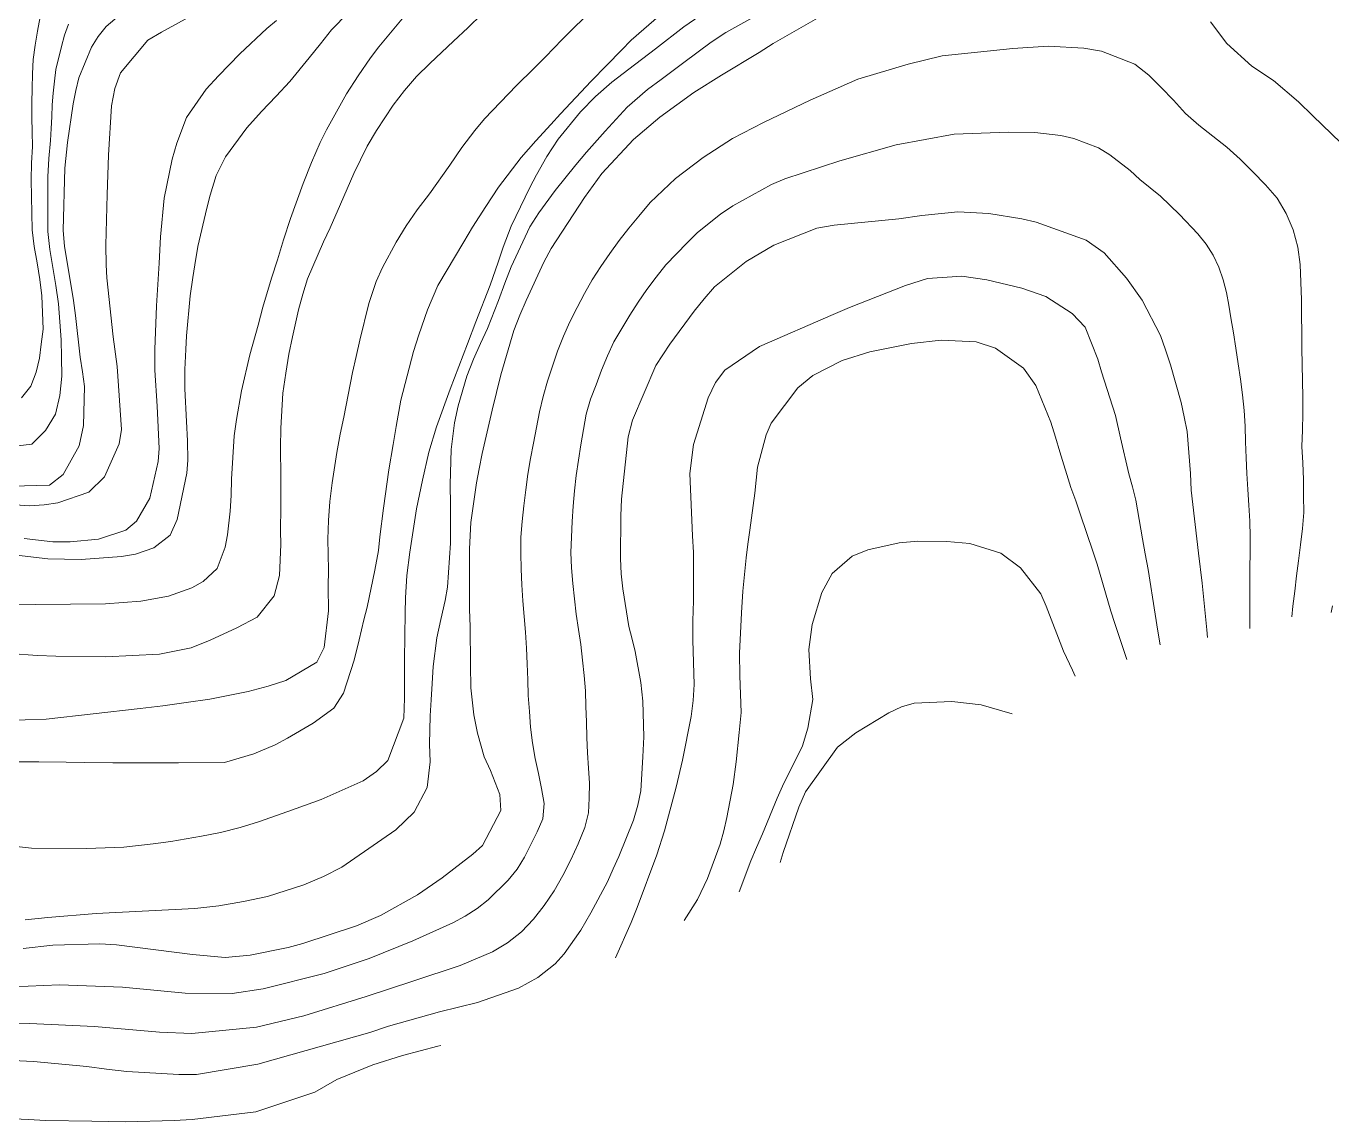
# Model space of a CAD drawing. Header units: inches. Extents: x 115425 to 116786, y 150085 to 152399.
# Drawn here: x 115667.6 to 115751.3, y 152224.7 to 152294.9 of the extents above; entities that cross this region are included whole.
import ezdxf

# ---------------------------------------------------------------- set-up
doc = ezdxf.new("R2010")
doc.units = ezdxf.units.IN
doc.header["$MEASUREMENT"] = 0
doc.layers.add('Contour', color=7, linetype='Continuous', lineweight=0, true_color=0xbed2ff)

msp = doc.modelspace()

# ---------------------------------------------------------------- linework, layer by layer
at = {"layer": 'Contour'}
for points in [[(115663.688, 152261.406), (115668.984, 152260.793), (115671.116, 152260.739), (115673.718, 152260.934), (115674.597, 152261.088), (115675.789, 152261.492), (115676.827, 152262.303), (115677.285, 152263.305), (115677.89, 152266.266), (115677.956, 152267.112), (115677.944, 152268.35), (115677.885, 152269.589), (115677.767, 152271.674), (115677.771, 152272.928), (115677.822, 152274.198), (115677.872, 152275.075), (115678.116, 152277.645), (115678.277, 152278.821), (115678.405, 152279.62), (115678.612, 152280.81), (115679.185, 152283.269), (115679.391, 152284.1), (115679.772, 152285.352), (115680.371, 152286.557), (115681.741, 152288.403), (115682.685, 152289.45), (115683.629, 152290.434), (115684.494, 152291.372), (115685.738, 152292.904), (115686.462, 152293.795), (115687.17, 152294.686), (115689.294, 152296.874)], [(115664.812, 152242.576), (115667.946, 152242.237), (115671.473, 152242.225), (115673.856, 152242.311), (115675.738, 152242.509), (115676.867, 152242.662), (115678.827, 152243), (115680.051, 152243.247), (115681.306, 152243.572), (115682.498, 152243.928), (115684.366, 152244.596), (115686.516, 152245.357), (115689.201, 152246.555), (115690.049, 152247.148), (115690.773, 152247.867), (115691.8, 152250.575), (115691.852, 152251.861), (115691.839, 152252.801), (115691.844, 152254.322), (115691.885, 152257.331), (115691.904, 152258.287), (115692.003, 152259.714), (115692.196, 152261.218), (115692.629, 152263.991), (115692.995, 152265.824), (115693.409, 152267.625), (115693.9, 152269.238), (115694.786, 152271.665), (115695.339, 152273.105), (115695.893, 152274.561), (115696.415, 152275.97), (115697.332, 152278.334), (115697.854, 152279.79), (115698.171, 152280.761), (115698.677, 152282.108), (115699.892, 152284.596), (115700.318, 152285.394), (115700.964, 152286.568), (115701.689, 152287.694), (115703.122, 152289.445), (115704.097, 152290.429), (115705.134, 152291.335), (115706.234, 152292.162), (115707.947, 152293.473), (115709.755, 152294.878), (115712.206, 152296.563)], [(115665.157, 152264.37), (115667.799, 152264.176), (115668.757, 152264.24), (115669.637, 152264.367), (115671.62, 152265.067), (115672.629, 152266.05), (115673.552, 152268.159), (115673.7, 152269.067), (115673.426, 152273.112), (115673.184, 152275.021), (115672.778, 152278.786), (115672.721, 152279.628), (115672.71, 152280.886), (115672.796, 152284.142), (115672.829, 152285.398), (115672.879, 152286.654), (115673.078, 152289.827), (115673.284, 152290.928), (115673.638, 152291.928), (115675.393, 152294.024), (115676.266, 152294.55), (115679.975, 152296.577)], [(115708.333, 152295.709), (115706.384, 152294.023), (115705.755, 152293.398), (115704.811, 152292.429), (115703.82, 152291.398), (115701.854, 152289.304), (115701.224, 152288.616), (115700.265, 152287.569), (115699.336, 152286.506), (115697.872, 152284.599), (115697.053, 152283.363), (115696.218, 152282.033), (115695.65, 152281.11), (115693.995, 152278.294), (115693.331, 152276.744), (115692.778, 152275.147), (115692.429, 152274.083), (115691.619, 152270.95), (115691.316, 152269.258), (115691.124, 152268.114), (115690.852, 152266.485), (115690.499, 152264.025), (115690.274, 152262.192), (115690.177, 152261.314), (115689.953, 152260.061), (115689.459, 152257.68), (115689.253, 152256.866), (115688.935, 152255.597), (115688.617, 152254.281), (115687.936, 152252.167), (115687.321, 152251.213), (115685.986, 152250.246), (115684.352, 152249.295), (115683.567, 152248.858), (115682.202, 152248.283), (115680.319, 152247.725), (115677.356, 152247.703), (115675.961, 152247.708), (115673.155, 152247.717), (115671.352, 152247.723), (115670.161, 152247.759), (115668.405, 152247.78), (115664.988, 152247.776)], [(115665.96, 152257.843), (115672.685, 152257.899), (115674.942, 152258.064), (115676.73, 152258.387), (115678.221, 152258.915), (115678.944, 152259.321), (115679.84, 152260.164), (115680.362, 152261.526), (115680.506, 152262.325), (115680.683, 152263.845), (115680.733, 152264.848), (115680.753, 152265.883), (115680.934, 152268.672), (115681.079, 152269.722), (115681.398, 152271.555), (115681.939, 152273.858), (115682.463, 152275.753), (115682.764, 152276.912), (115683.319, 152278.775), (115683.699, 152279.95), (115684.095, 152281.234), (115684.539, 152282.596), (115685.346, 152284.851), (115685.883, 152286.181), (115686.452, 152287.465), (115686.846, 152288.279), (115688.124, 152290.594), (115688.88, 152291.752), (115689.667, 152292.894), (115690.203, 152293.613), (115691.903, 152295.661)], [(115704.06, 152296.141), (115701.953, 152294.079), (115700.883, 152292.954), (115700.144, 152292.219), (115699.028, 152291.126), (115696.967, 152288.985), (115696.353, 152288.25), (115695.519, 152287.14), (115694.763, 152286.014), (115693.456, 152284.184), (115692.668, 152283.152), (115691.96, 152282.12), (115691.313, 152281.088), (115690.43, 152279.46), (115690.035, 152278.552), (115689.56, 152277.159), (115688.988, 152274.794), (115688.75, 152273.76), (115688.511, 152272.726), (115687.953, 152269.875), (115687.73, 152268.778), (115687.522, 152267.603), (115687.218, 152265.645), (115687.073, 152264.454), (115686.975, 152263.247), (115686.939, 152262.04), (115686.98, 152260.081), (115686.961, 152258.999), (115686.987, 152257.447), (115686.697, 152255.097), (115686.224, 152254.158), (115684.245, 152252.989), (115683.115, 152252.616), (115681.828, 152252.276), (115679.381, 152251.782), (115677.86, 152251.568), (115676.354, 152251.369), (115674.912, 152251.186), (115668.874, 152250.5), (115666.178, 152250.415)], [(115666.542, 152254.711), (115668.329, 152254.596), (115669.504, 152254.545), (115672.686, 152254.503), (115676.136, 152254.68), (115678.175, 152255.08), (115679.383, 152255.562), (115681.095, 152256.356), (115682.398, 152257.041), (115683.5, 152258.402), (115683.833, 152259.717), (115683.918, 152261.708), (115683.906, 152262.586), (115683.926, 152264.122), (115683.917, 152266.05), (115683.892, 152267.915), (115683.912, 152269.154), (115684.06, 152271.395), (115684.237, 152272.695), (115684.445, 152273.902), (115684.668, 152275.014), (115685.05, 152276.737), (115685.335, 152277.755), (115685.636, 152278.726), (115686.663, 152281.105), (115687.074, 152281.997), (115687.737, 152283.516), (115688.606, 152285.488), (115689.458, 152287.225), (115690.057, 152288.242), (115691.128, 152289.853), (115691.853, 152290.807), (115692.624, 152291.698), (115693.473, 152292.526), (115694.982, 152293.963), (115695.91, 152294.822), (115696.838, 152295.712)], [(115666.681, 152265.436), (115669.1, 152265.506), (115669.968, 152266.2), (115670.999, 152268.023), (115671.281, 152269.326), (115671.338, 152271.821), (115671.203, 152272.763), (115671.06, 152273.705), (115670.767, 152276.378), (115670.642, 152277.337), (115670.481, 152278.271), (115670.061, 152280.805), (115669.973, 152281.843), (115670.077, 152285.815), (115670.254, 152287.466), (115670.611, 152289.954), (115670.784, 152290.799), (115670.974, 152291.608), (115671.787, 152293.588), (115672.221, 152294.267), (115672.716, 152294.909), (115674.391, 152296.308)], [(115719.079, 152295.866), (115715.474, 152293.81), (115714.574, 152293.231), (115712.172, 152291.79), (115710.399, 152290.685), (115708.224, 152289.096), (115706.539, 152287.653), (115704.507, 152285.476), (115703.387, 152283.947), (115701.247, 152280.674), (115700.781, 152279.793), (115699.654, 152277.343), (115699.24, 152276.398), (115698.86, 152275.417), (115698.032, 152272.57), (115697.737, 152271.444), (115697.459, 152270.31), (115696.819, 152267.529), (115696.635, 152266.56), (115696.469, 152265.652), (115696.092, 152263.122), (115696.021, 152261.424), (115696.025, 152257.537), (115696.058, 152256.447), (115696.073, 152253.968), (115696.097, 152252.515), (115696.29, 152250.775), (115696.524, 152249.6), (115696.963, 152248.101), (115697.356, 152247.223), (115697.962, 152245.685), (115698.023, 152244.656), (115696.848, 152242.403), (115696.223, 152241.853), (115694.262, 152240.346), (115692.675, 152239.246), (115690.303, 152237.918), (115688.772, 152237.268), (115685.333, 152236.128), (115684.388, 152235.87), (115681.95, 152235.385), (115680.352, 152235.232), (115678.259, 152235.42), (115673.388, 152236.044), (115672.319, 152236.108), (115669.297, 152236.019), (115667.406, 152235.812)], [(115666.717, 152267.982), (115667.969, 152268.129), (115668.832, 152269.001), (115669.47, 152270.054), (115669.76, 152271.26), (115669.885, 152272.487), (115669.872, 152273.705), (115669.848, 152274.815), (115669.764, 152275.975), (115669.67, 152277.138), (115669.508, 152278.295), (115669.315, 152279.45), (115669.125, 152280.605), (115668.991, 152281.767), (115668.979, 152282.936), (115668.983, 152284.104), (115668.99, 152285.273), (115669.058, 152286.439), (115669.164, 152287.601), (115669.199, 152288.361), (115669.233, 152289.121), (115669.271, 152289.882), (115669.335, 152290.64), (115669.411, 152291.396), (115669.499, 152292.149), (115669.855, 152293.615), (115670.052, 152294.346), (115670.321, 152295.058)], [(115667.306, 152271.113), (115667.89, 152271.846), (115668.229, 152272.739), (115668.444, 152273.646), (115668.555, 152274.546), (115668.681, 152275.511), (115668.652, 152276.57), (115668.606, 152277.636), (115668.47, 152278.697), (115668.293, 152279.755), (115668.121, 152280.814), (115667.993, 152281.879), (115667.956, 152282.948), (115667.932, 152284.017), (115667.913, 152285.088), (115667.941, 152286.156), (115668.001, 152287.221), (115667.985, 152288.15), (115667.968, 152289.079), (115667.959, 152290.009), (115667.979, 152290.938), (115668.009, 152291.865), (115668.049, 152292.791), (115668.164, 152293.703), (115668.322, 152294.612), (115668.489, 152295.521)], [(115667.461, 152262.096), (115669.306, 152261.88), (115670.421, 152261.877), (115672.232, 152262.042), (115673.982, 152262.615), (115674.67, 152263.199), (115675.523, 152264.664), (115676.063, 152267.014), (115676.13, 152267.853), (115675.989, 152270.575), (115675.846, 152272.88), (115675.836, 152274.199), (115675.946, 152277.003), (115676.115, 152279.734), (115676.212, 152281.423), (115676.437, 152283.904), (115676.954, 152286.396), (115677.247, 152287.433), (115677.883, 152289.063), (115679.126, 152290.881), (115679.919, 152291.745), (115681.302, 152293.161), (115683.018, 152294.771), (115683.643, 152295.295)], [(115667.534, 152237.648), (115668.976, 152237.785), (115672.081, 152238.041), (115678.399, 152238.365), (115679.952, 152238.548), (115681.536, 152238.809), (115683.073, 152239.149), (115685.396, 152239.894), (115686.667, 152240.422), (115687.829, 152241.014), (115690.39, 152242.793), (115691.286, 152243.417), (115692.465, 152244.541), (115693.301, 152246.122), (115693.495, 152247.767), (115693.452, 152248.896), (115693.505, 152250.714), (115693.555, 152251.749), (115693.621, 152252.799), (115693.688, 152253.88), (115693.929, 152255.729), (115694.183, 152256.888), (115694.454, 152258.11), (115694.598, 152258.972), (115694.795, 152261.793), (115694.8, 152263.297), (115694.803, 152264.254), (115694.776, 152265.539), (115694.831, 152267.796), (115695.056, 152269.504), (115695.279, 152270.601), (115695.85, 152272.496), (115696.277, 152273.576), (115696.719, 152274.578), (115697.177, 152275.548), (115697.872, 152277.333), (115698.283, 152278.444), (115698.695, 152279.493), (115699.894, 152282.06), (115700.462, 152282.952), (115701.501, 152284.39), (115702.823, 152286.048), (115703.516, 152286.845), (115704.711, 152288.189), (115706.112, 152289.736), (115707.432, 152290.876), (115708.296, 152291.516), (115709.758, 152292.608), (115711.502, 152293.904), (115712.445, 152294.512), (115714.172, 152295.478)], [(115751.862, 152287.442), (115750.074, 152289.172), (115749.16, 152290.072), (115747.558, 152291.451), (115746.175, 152292.364), (115744.557, 152293.814), (115743.522, 152295.196)], [(115748.721, 152257.071), (115748.788, 152257.759), (115748.917, 152258.72), (115749.035, 152259.684), (115749.146, 152260.649), (115749.291, 152261.68), (115749.407, 152262.718), (115749.491, 152263.762), (115749.487, 152264.817), (115749.483, 152265.871), (115749.435, 152266.927), (115749.379, 152267.983), (115749.402, 152269.037), (115749.425, 152270.092), (115749.431, 152271.145), (115749.419, 152272.194), (115749.4, 152273.238), (115749.38, 152274.28), (115749.359, 152275.322), (115749.349, 152276.358), (115749.338, 152277.39), (115749.314, 152278.515), (115749.266, 152279.643), (115749.105, 152280.766), (115748.806, 152281.867), (115748.367, 152282.926), (115747.794, 152283.907), (115747.035, 152284.766), (115746.228, 152285.581), (115745.417, 152286.395), (115744.571, 152287.17), (115742.772, 152288.582), (115741.903, 152289.332), (115741.139, 152290.179), (115740.36, 152290.994), (115739.556, 152291.785), (115738.661, 152292.485), (115736.53, 152293.324), (115735.405, 152293.52), (115733.119, 152293.647), (115730.838, 152293.489), (115726.312, 152293.016), (115724.131, 152292.5), (115720.907, 152291.535), (115717.86, 152290.186), (115714.861, 152288.756), (115712.882, 152287.727), (115710.998, 152286.514), (115709.221, 152285.159), (115708.406, 152284.392), (115707.598, 152283.615), (115706.878, 152282.756), (115706.226, 152281.985), (115705.601, 152281.192), (115705.009, 152280.365), (115704.425, 152279.531), (115703.887, 152278.668), (115703.392, 152277.781), (115702.916, 152276.884), (115702.45, 152275.98), (115702.032, 152275.052), (115701.659, 152274.104), (115701.339, 152273.138), (115701.018, 152272.172), (115700.736, 152271.193), (115700.51, 152270.202), (115700.31, 152269.204), (115700.118, 152268.205), (115699.927, 152267.205), (115699.755, 152266.203), (115699.618, 152265.196), (115699.501, 152264.187), (115699.396, 152263.175), (115699.304, 152262.164), (115699.302, 152261.146), (115699.328, 152260.131), (115699.381, 152259.116), (115699.435, 152258.101), (115699.513, 152257.091), (115699.597, 152256.08), (115699.666, 152255.066), (115699.721, 152254.051), (115699.763, 152253.034), (115699.781, 152252.015), (115699.852, 152251), (115699.929, 152249.986), (115700.049, 152248.981), (115700.225, 152247.99), (115700.439, 152247.017), (115700.635, 152246.059), (115700.795, 152245.103), (115700.721, 152244.108), (115700.343, 152243.282), (115699.945, 152242.465), (115699.531, 152241.656), (115699.069, 152240.883), (115698.494, 152240.194), (115697.217, 152238.923), (115696.501, 152238.363), (115695.738, 152237.873), (115694.942, 152237.453), (115692.388, 152236.298), (115689.591, 152235.158), (115686.708, 152234.214), (115682.793, 152233.211), (115680.797, 152232.922), (115677.788, 152232.946), (115673.767, 152233.326), (115669.732, 152233.478), (115665.706, 152233.303)], [(115663.671, 152230.955), (115667.809, 152230.994), (115671.975, 152230.797), (115676.14, 152230.451), (115678.224, 152230.349), (115682.356, 152230.773), (115685.405, 152231.496), (115689.402, 152232.725), (115692.378, 152233.703), (115695.41, 152234.724), (115697.485, 152235.594), (115698.459, 152236.165), (115699.347, 152236.866), (115700.108, 152237.695), (115700.812, 152238.57), (115701.443, 152239.498), (115701.991, 152240.483), (115702.502, 152241.492), (115702.98, 152242.517), (115703.418, 152243.56), (115703.634, 152244.508), (115703.696, 152245.45), (115703.705, 152246.403), (115703.635, 152247.373), (115703.574, 152248.353), (115703.539, 152249.34), (115703.514, 152250.332), (115703.468, 152251.325), (115703.45, 152252.32), (115703.375, 152253.311), (115703.269, 152254.297), (115703.148, 152255.282), (115703.002, 152256.261), (115702.847, 152257.238), (115702.739, 152258.223), (115702.635, 152259.21), (115702.554, 152260.198), (115702.512, 152261.19), (115702.544, 152262.181), (115702.6, 152263.172), (115702.662, 152264.162), (115702.743, 152265.151), (115702.864, 152266.136), (115703.012, 152267.118), (115703.16, 152268.101), (115703.313, 152269.082), (115703.503, 152270.056), (115703.782, 152271.01), (115704.132, 152271.94), (115704.482, 152272.87), (115704.858, 152273.791), (115705.277, 152274.69), (115705.775, 152275.549), (115706.292, 152276.395), (115706.827, 152277.229), (115707.384, 152278.051), (115707.98, 152278.847), (115708.594, 152279.627), (115709.977, 152281.03), (115710.64, 152281.702), (115712.108, 152282.884), (115712.888, 152283.412), (115715.366, 152284.769), (115716.227, 152285.147), (115719.764, 152286.287), (115723.362, 152287.313), (115727.074, 152288.006), (115730.554, 152288.124), (115732.245, 152288.116), (115733.93, 152287.922), (115734.754, 152287.73), (115736.345, 152287.122), (115737.055, 152286.678), (115738.367, 152285.678), (115738.977, 152285.094), (115740.303, 152284.032), (115741.533, 152282.858), (115742.698, 152281.615), (115743.245, 152280.962), (115743.688, 152280.242), (115744.047, 152279.471), (115744.324, 152278.673), (115744.533, 152277.863), (115744.684, 152277.051), (115744.822, 152276.24), (115744.994, 152275.265), (115745.149, 152274.281), (115745.293, 152273.29), (115745.437, 152272.299), (115745.569, 152271.303), (115745.674, 152270.3), (115745.738, 152269.29), (115745.766, 152268.275), (115745.795, 152267.26), (115745.851, 152266.244), (115745.918, 152265.23), (115745.976, 152264.217), (115746.034, 152263.203), (115746.047, 152262.196), (115746.047, 152261.191), (115746.037, 152260.19), (115746.046, 152259.119), (115746.045, 152258.046), (115746.038, 152256.975), (115746.033, 152256.321)], [(115666.743, 152228.637), (115668.069, 152228.563), (115671.487, 152228.247), (115672.757, 152228.081), (115674.042, 152227.927), (115677.383, 152227.72), (115678.525, 152227.73), (115682.446, 152228.383), (115689.631, 152230.425), (115690.824, 152230.819), (115694.102, 152231.755), (115696.521, 152232.342), (115699.148, 152233.269), (115700.401, 152233.953), (115701.5, 152234.827), (115702.074, 152235.462), (115703.15, 152236.975), (115703.803, 152238.086), (115704.865, 152240.09), (115705.232, 152240.904), (115705.598, 152241.704), (115706.523, 152244.043), (115706.8, 152244.992), (115706.997, 152245.917), (115707.121, 152248.091), (115707.182, 152249.378), (115707.135, 152251.65), (115706.994, 152252.862), (115706.635, 152254.837), (115706.443, 152255.626), (115706.239, 152256.454), (115705.851, 152258.855), (115705.743, 152259.814), (115705.689, 152260.798), (115705.708, 152263.533), (115705.75, 152264.608), (115706.187, 152268.607), (115706.467, 152269.662), (115707.954, 152273.168), (115708.854, 152274.552), (115710.41, 152276.662), (115711.055, 152277.456), (115711.726, 152278.221), (115713.747, 152279.841), (115715.515, 152280.897), (115718.279, 152281.98), (115719.386, 152282.163), (115723.527, 152282.572), (115725.006, 152282.785), (115727.31, 152283.017), (115729.312, 152282.911), (115731.428, 152282.576), (115732.339, 152282.366), (115735.536, 152281.22), (115736.709, 152280.392), (115738.127, 152278.775), (115739.139, 152277.367), (115740.301, 152275.105), (115740.636, 152274.18), (115740.943, 152273.229), (115741.635, 152270.794), (115741.837, 152269.886), (115742.012, 152268.951), (115742.233, 152266.263), (115742.285, 152265.186), (115742.749, 152261.137), (115742.991, 152259.231), (115743.284, 152256.236), (115743.328, 152255.734)], [(115705.377, 152235.217), (115706.386, 152237.478), (115706.756, 152238.424), (115708.014, 152241.817), (115708.519, 152243.344), (115709.257, 152246.153), (115709.661, 152247.882), (115710.226, 152250.67), (115710.359, 152251.702), (115710.413, 152252.736), (115710.328, 152255.567), (115710.334, 152256.815), (115710.368, 152258.089), (115710.383, 152261.183), (115710.305, 152262.261), (115710.145, 152266.249), (115710.366, 152268.116), (115711.308, 152271.105), (115711.786, 152272.089), (115712.391, 152272.883), (115714.595, 152274.392), (115719.337, 152276.445), (115720.385, 152276.895), (115723.967, 152278.302), (115725.374, 152278.756), (115727.582, 152278.91), (115729.183, 152278.669), (115731.413, 152278.132), (115732.966, 152277.6), (115734.637, 152276.507), (115735.49, 152275.634), (115736.3, 152273.581), (115736.531, 152272.778), (115737.426, 152269.966), (115737.747, 152268.55), (115738.284, 152266.238), (115738.514, 152265.396), (115738.731, 152264.553), (115739.157, 152262.072), (115739.331, 152261.111), (115739.53, 152260.11), (115739.973, 152257.243), (115740.13, 152256.15), (115740.293, 152255.281)], [(115738.142, 152254.337), (115737.388, 152256.648), (115737.134, 152257.425), (115736.248, 152260.441), (115735.978, 152261.271), (115735.189, 152263.594), (115734.877, 152264.496), (115734.572, 152265.363), (115733.853, 152267.648), (115733.585, 152268.576), (115733.274, 152269.54), (115732.309, 152271.885), (115731.524, 152273.004), (115729.725, 152274.291), (115728.497, 152274.695), (115726.251, 152274.807), (115724.351, 152274.591), (115721.68, 152274.042), (115719.895, 152273.505), (115718.028, 152272.527), (115717.069, 152271.747), (115715.354, 152269.472), (115715.025, 152268.737), (115714.483, 152266.653), (115714.39, 152265.832), (115714.297, 152264.985), (115713.987, 152262.629), (115713.866, 152261.721), (115713.755, 152260.856), (115713.539, 152258.71), (115713.458, 152257.331), (115713.319, 152254.732), (115713.352, 152253.288), (115713.44, 152250.931), (115713.3, 152249.66), (115713.109, 152247.761), (115712.92, 152246.323), (115712.52, 152244.209), (115712.32, 152243.356), (115712.076, 152242.494), (115711.274, 152240.284), (115710.628, 152238.956), (115709.769, 152237.593)], [(115713.303, 152239.432), (115714.056, 152241.428), (115714.415, 152242.278), (115714.793, 152243.162), (115715.738, 152245.439), (115716.077, 152246.218), (115717.367, 152248.796), (115717.707, 152249.937), (115718.029, 152251.77), (115717.879, 152253.102), (115717.777, 152254.964), (115717.988, 152256.57), (115718.591, 152258.626), (115719.26, 152259.848), (115720.538, 152260.965), (115721.54, 152261.363), (115723.561, 152261.806), (115724.751, 152261.916), (115726.618, 152261.885), (115728.084, 152261.767), (115730.069, 152261.139), (115731.345, 152260.202), (115732.639, 152258.548), (115732.972, 152257.76), (115734.082, 152254.871), (115734.661, 152253.652), (115734.833, 152253.268)], [(115751.247, 152257.335), (115751.328, 152257.781)], [(115715.935, 152241.319), (115716.114, 152241.96), (115717.129, 152244.864), (115717.545, 152245.853), (115719.603, 152248.712), (115720.787, 152249.637), (115722.902, 152250.918), (115723.7, 152251.295), (115724.512, 152251.539), (115726.931, 152251.644), (115728.811, 152251.426), (115730.791, 152250.854)], [(115662.104, 152225.112), (115667.741, 152224.844), (115668.829, 152224.788), (115671.802, 152224.737), (115673.992, 152224.692), (115677.075, 152224.784), (115678.232, 152224.846), (115682.309, 152225.337), (115686.1, 152226.605), (115687.516, 152227.404), (115689.824, 152228.339), (115691.713, 152228.94), (115693.986, 152229.544), (115694.179, 152229.592)]]:
    msp.add_lwpolyline(points, dxfattribs=at)

doc.saveas('drawing.dxf')
